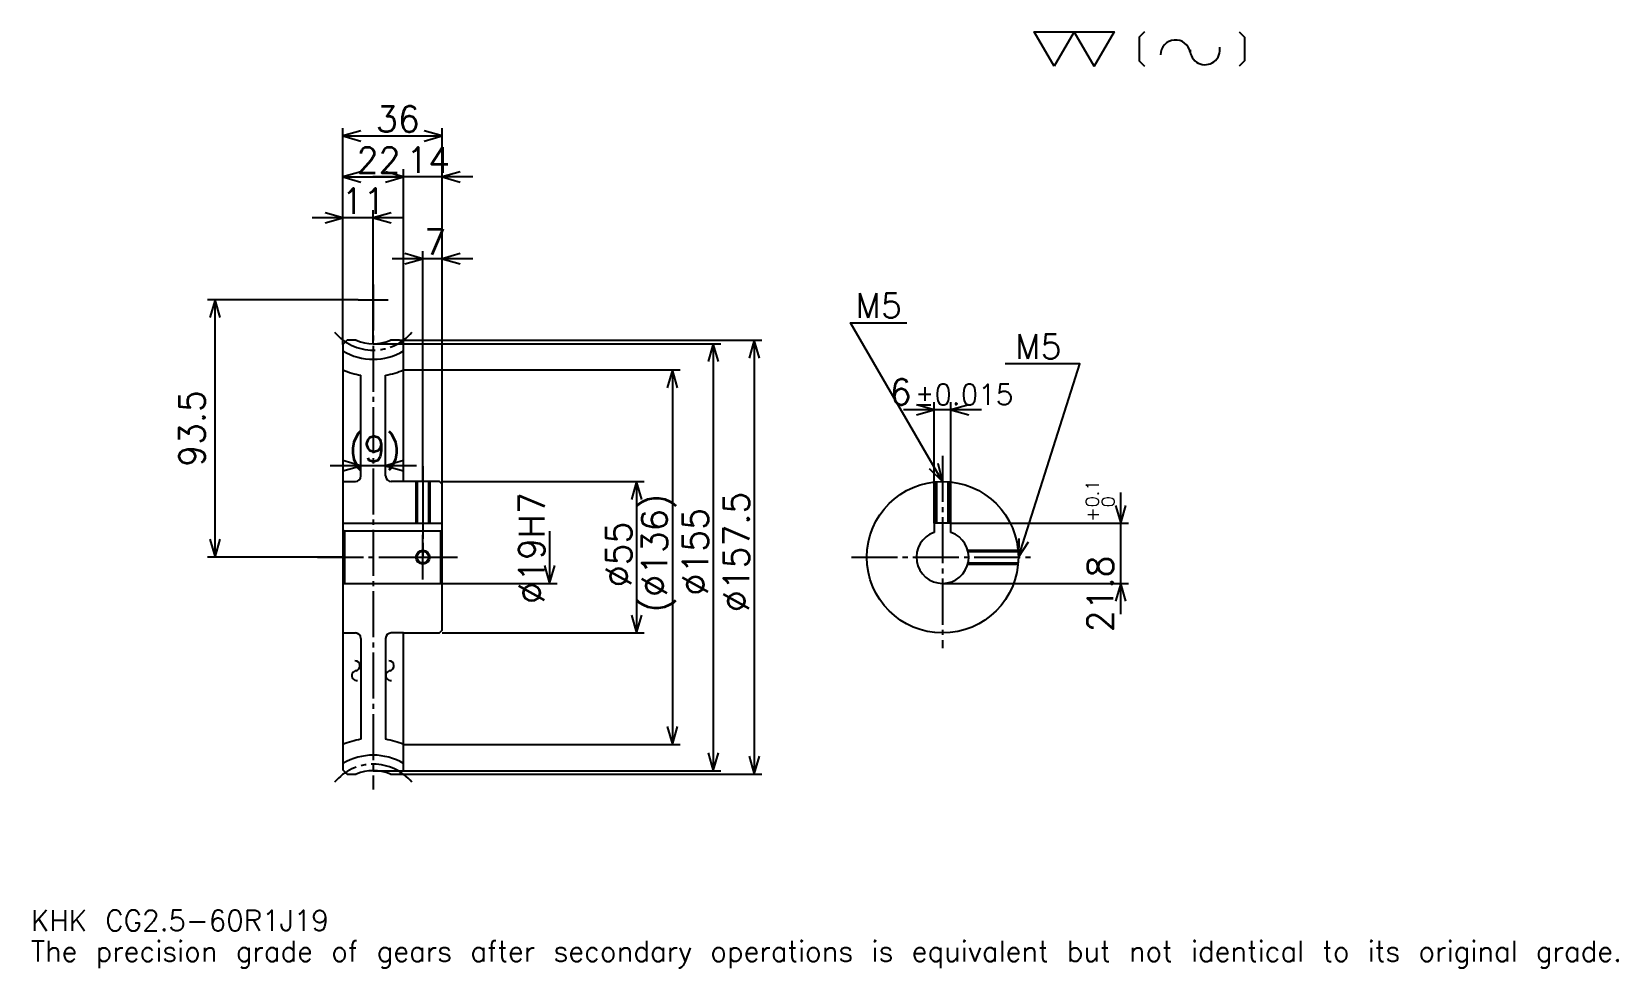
# Model space of a CAD drawing. Extents: x 19 to 595, y 7 to 347.
import ezdxf

# ---------------------------------------------------------------- set-up
doc = ezdxf.new("R2010")
doc.units = 0
doc.linetypes.add('DASHDOT', pattern=[22.285715, 16.714286, -1.857143, 1.857143, -1.857143])
doc.layers.get('0').update_dxf_attribs({"linetype": 'CONTINUOUS'})
doc.layers.add('DASHDOT', color=6, linetype='DASHDOT')
doc.styles.add('KANJI', font='TXT', dxfattribs={"bigfont": 'BIGFONT'})

msp = doc.modelspace()

# ---------------------------------------------------------------- linework, layer by layer
at = {"color": 5}
for p, q in [((131.857147, 234.803574), (131.857147, 311.767853)), ((167.857147, 234.803574), (167.857147, 311.767853)), ((131.857147, 308.982117), (167.857147, 308.982117)), ((131.857147, 294.125), (153.857147, 294.125)), ((179, 294.125), (142.714294, 294.125)), ((153.857147, 234.803574), (153.857147, 296.910706)), ((154, 279.267853), (120.714287, 279.267853)), ((131.857147, 234.803574), (131.857147, 282.053589)), ((142.857147, 249.553574), (142.857147, 282.053589)), ((160.857147, 234.803574), (160.857147, 267.196442)), ((179, 264.410706), (149.714294, 264.410706)), ((137.428574, 249.553574), (82.64286, 249.553574)), ((85.428574, 156.053574), (85.428574, 249.553574)), ((142.857147, 233.553574), (142.857147, 249.553574)), ((131.857147, 233.303574), (131.857147, 234.803574)), ((142.857147, 233.553574), (167.857147, 233.553574)), ((152.357147, 234.803574), (167.857147, 234.803574)), ((153.857147, 233.303574), (153.857147, 234.803574)), ((160.857147, 183.553574), (160.857147, 234.803574)), ((160.857147, 183.553574), (160.857147, 234.803574)), ((167.857147, 234.803574), (283.928589, 234.803574)), ((167.857147, 182.553574), (167.857147, 234.803574)), ((167.857147, 233.553574), (269.071442, 233.553574)), ((266.285706, 233.553574), (266.285706, 78.553574)), ((281.142853, 234.803574), (281.142853, 77.303574)), ((153.857147, 224.053574), (167.857147, 224.053574)), ((167.857147, 224.053574), (254.214294, 224.053574)), ((251.428574, 224.053574), (251.428574, 88.053574)), ((363.642853, 209.553574), (335.357147, 209.553574)), ((346.5, 168.353577), (346.5, 212.339294)), ((352.5, 168.353577), (352.5, 212.339294)), ((158.5, 189.267853), (127.214287, 189.267853)), ((167.857147, 183.553574), (241.214294, 183.553574)), ((238.428574, 183.553574), (238.428574, 128.553574)), ((414.142853, 135.410721), (414.142853, 179.496429)), ((352.5, 168.353577), (416.928558, 168.353577)), ((206.857147, 165.553574), (206.857147, 146.553574)), ((131.857147, 156.053574), (82.642868, 156.053574)), ((167.857147, 146.553574), (209.642853, 146.553574)), ((349.5, 146.553574), (416.928558, 146.553574)), ((167.857147, 128.553574), (241.214294, 128.553574)), ((153.857147, 88.053574), (167.857147, 88.053574)), ((167.857147, 88.053574), (254.214294, 88.053574)), ((142.857147, 78.553574), (167.857147, 78.553574)), ((152.357147, 77.303574), (167.857147, 77.303574)), ((167.857147, 78.553574), (269.071442, 78.553574)), ((167.857147, 77.303574), (283.928589, 77.303574))]:
    msp.add_line(p, q, dxfattribs=at)
at = {"color": 4}
for p, q in [((138.357147, 185.553574), (138.357147, 222.150604)), ((147.357147, 185.553574), (147.357147, 222.150604)), ((153.857147, 183.553574), (149.357147, 183.553574)), ((131.857147, 168.353577), (167.857147, 168.353577)), ((167.857147, 166.053574), (167.357147, 165.553574)), ((131.857147, 146.053574), (132.357147, 146.553574)), ((167.857147, 146.053574), (167.357147, 146.553574)), ((153.857147, 128.553574), (149.357147, 128.553574)), ((138.357147, 126.553574), (138.357147, 89.956543)), ((147.357147, 126.553574), (147.357147, 89.956543))]:
    msp.add_line(p, q, dxfattribs=at)
at = {"color": 7}
for points in [[(390, 334.285706), (382.757141, 346.839996), (411.728577, 346.839996), (404.485718, 334.285706), (397.242859, 346.839996), (390, 334.285706)], [(422.83429, 346.839996), (420.902863, 344.908569), (420.902863, 336.217133), (422.83429, 334.285706)], [(457.117126, 346.839996), (459.048584, 344.908569), (459.048584, 336.217133), (457.117126, 334.285706)]]:
    msp.add_lwpolyline(points, dxfattribs=at)
at = {"color": 5}
for points in [[(138.357147, 310.839294), (131.857147, 308.982117), (138.357147, 307.125)], [(161.357147, 307.125), (167.857147, 308.982117), (161.357147, 310.839294)], [(138.357147, 295.982147), (131.857147, 294.125), (138.357147, 292.267853)], [(147.357147, 292.267853), (153.857147, 294.125), (147.357147, 295.982147)], [(147.357147, 292.267853), (153.857147, 294.125), (147.357147, 295.982147)], [(174.357147, 295.982147), (167.857147, 294.125), (174.357147, 292.267853)], [(125.357147, 277.410706), (131.857147, 279.267853), (125.357147, 281.125)], [(149.357147, 281.125), (142.857147, 279.267853), (149.357147, 277.410706)], [(154.357147, 262.553589), (160.857147, 264.410706), (154.357147, 266.267853)], [(174.357147, 266.267853), (167.857147, 264.410706), (174.357147, 262.553589)], [(87.285721, 243.053574), (85.428574, 249.553574), (83.571434, 243.053574)], [(349.5, 183.553574), (316.071411, 241.125), (336.5, 241.125)], [(268.142883, 227.053574), (266.285706, 233.553574), (264.428589, 227.053574)], [(283, 228.303574), (281.142853, 234.803574), (279.285706, 228.303574)], [(377, 156.053574), (399.285706, 226.267853), (372.171448, 226.267853)], [(253.285706, 217.553574), (251.428574, 224.053574), (249.571442, 217.553574)], [(340, 207.696426), (346.5, 209.553574), (340, 211.410721)], [(359, 211.410721), (352.5, 209.553574), (359, 207.696426)], [(131.857147, 187.410721), (138.357147, 189.267853), (131.857147, 191.125)], [(153.857147, 191.125), (147.357147, 189.267853), (153.857147, 187.410721)], [(344.630066, 188.242157), (349.5, 183.553574), (347.842163, 190.107239)], [(240.285706, 177.053574), (238.428574, 183.553574), (236.571442, 177.053574)], [(412.285706, 174.853577), (414.142853, 168.353577), (416, 174.853577)], [(83.571434, 162.553574), (85.428574, 156.053574), (87.285721, 162.553574)], [(377.196289, 162.810822), (377, 156.053574), (380.736511, 161.687164)], [(205, 153.053574), (206.857147, 146.553574), (208.714294, 153.053574)], [(416, 140.053574), (414.142853, 146.553574), (412.285706, 140.053574)], [(236.571442, 135.053574), (238.428574, 128.553574), (240.285706, 135.053574)], [(249.571442, 94.553574), (251.428574, 88.053574), (253.285706, 94.553574)], [(264.428589, 85.053574), (266.285706, 78.553574), (268.142883, 85.053574)], [(279.285706, 83.803574), (281.142853, 77.303574), (283, 83.803574)]]:
    msp.add_lwpolyline(points, dxfattribs=at)
at = {"color": 4}
for points in [[(136.657349, 234.803574), (133.357147, 234.803574), (131.857147, 233.303574), (131.857147, 146.053574)], [(149.056946, 77.303574), (152.357147, 77.303574), (153.857147, 78.803574), (153.857147, 128.553574), (166.857147, 128.553574), (167.857147, 129.553574), (167.857147, 182.553574), (166.857147, 183.553574), (153.857147, 183.553574), (153.857147, 233.303574), (152.357147, 234.803574), (149.056946, 234.803574)], [(131.857147, 183.553574), (136.357147, 183.553574)], [(158.357147, 183.553574), (158.357147, 168.353577)], [(158.792145, 183.553574), (158.792145, 168.353577)], [(162.92215, 183.553574), (162.92215, 168.353577)], [(163.357147, 183.553574), (163.357147, 168.353577)], [(347, 168.353577), (347, 183.439697)], [(347.434998, 168.353577), (347.434998, 183.475937)], [(351.565002, 168.353577), (351.565002, 183.475937)], [(352, 168.353577), (352, 183.439697)], [(352.5, 165.067444), (352.5, 168.353577), (346.5, 168.353577), (346.5, 165.067444)], [(131.857147, 166.053574), (132.357147, 165.553574), (132.357147, 146.553574), (167.357147, 146.553574), (167.357147, 165.553574), (132.357147, 165.553574)], [(358.665161, 158.553574), (376.886108, 158.553574)], [(358.772858, 158.118576), (376.922363, 158.118576)], [(358.665161, 153.553574), (376.886108, 153.553574)], [(358.772858, 153.988571), (376.922363, 153.988571)], [(131.857147, 146.053574), (131.857147, 78.803574), (133.357147, 77.303574), (136.657349, 77.303574)], [(131.857147, 128.553574), (136.357147, 128.553574)]]:
    msp.add_lwpolyline(points, dxfattribs=at)
for centre, radius in [((349.5, 156.053574), 27.5), ((160.857147, 156.053574), 2.065)]:
    msp.add_circle(centre, radius, dxfattribs=at)
at = {"color": 7}
msp.add_circle((160.857147, 156.053574), 2.5, dxfattribs=at)
for centre, radius, start, end in [((434.06073, 338.412415), 5.432143, 10, 180), ((444.759949, 340.298981), 5.432143, 180, 10), ((136.21344, 116.617859), 1.810714, 280, 90), ((148.55629, 116.617859), 1.810714, 280, 90), ((136.842285, 113.051453), 1.810714, 90, 280), ((149.18515, 113.051453), 1.810714, 90, 280)]:
    msp.add_arc(centre, radius, start, end, dxfattribs=at)
at = {"color": 4}
for centre, radius, start, end in [((142.857147, 249.553574), 21.625, 239.424684847, 300.575315153), ((142.857147, 249.553574), 16, 247.201751877, 292.798248123), ((142.857147, 249.553574), 27.77, 246.665958139, 260.674361772), ((142.857147, 249.553574), 27.77, 279.325638228, 293.334041861), ((136.357147, 185.553574), 2, 270, 0), ((149.357147, 185.553574), 2, 180, 270), ((149.357147, 185.553574), 2, 180, 270), ((349.5, 156.053574), 9.5, 108.408480326, 71.591519674), ((136.357147, 126.553574), 2, 0, 90), ((149.357147, 126.553574), 2, 90, 180), ((149.357147, 126.553574), 2, 90, 180), ((142.857147, 62.553574), 27.77, 99.325638228, 113.334041861), ((142.857147, 62.553574), 27.77, 66.665958139, 80.674361772), ((142.857147, 62.553574), 21.625, 59.424684847, 120.575315153), ((142.857147, 62.553574), 16, 67.201751877, 112.798248123)]:
    msp.add_arc(centre, radius, start, end, dxfattribs=at)
at = {"layer": 'DASHDOT', "color": 7}
for p, q in [((142.857147, 255.125), (142.857147, 71.732147)), ((137.428574, 249.553574), (148.285721, 249.553574)), ((349.5, 192.839294), (349.5, 122.982147)), ((160.857147, 183.553574), (160.857147, 156.053574)), ((122.571434, 156.053574), (173.428574, 156.053574)), ((316.428589, 156.053574), (382.571411, 156.053574))]:
    msp.add_line(p, q, dxfattribs=at)
for points in [[(160.857147, 189.125), (160.857147, 162.78215)], [(160.857147, 147.982147), (160.857147, 164.125)], [(152.785721, 156.053574), (168.928574, 156.053574)]]:
    msp.add_lwpolyline(points, dxfattribs=at)
for centre, start, end in [((142.857147, 249.553574), 219.999996477, 320.000005527), ((142.857147, 62.553574), 39.999994473, 140.000003523)]:
    msp.add_arc(centre, 18.33, start, end, dxfattribs=at)

# ---------------------------------------------------------------- texts
at = {"color": 7, "style": 'KANJI'}
for s, height, p in [('36', 9.285714, (143.821426, 310.467834)), ('22', 9.285714, (136.821426, 295.610718)), ('14', 9.285714, (154.821426, 295.610718)), ('11', 9.285714, (131.321426, 280.753571)), ('7', 9.285714, (161.339294, 265.896423)), ('M5', 8.914286, (317.928589, 242.982147)), ('M5', 8.914286, (375.885712, 228.125)), ('6', 9.285714, (330.332458, 211.410721)), ('%%p0.015', 7.428571, (339.52417, 211.410721)), ('(9)', 9.285714, (133.803574, 190.753571)), ('KHK CG2.5-60R1J19', 7.428571, (18.571428, 20.428572)), ('The precision grade of gears after secondary operations is equivalent but not identical to its original grade.', 7.428571, (18.571428, 9.285714))]:
    msp.add_text(s, height=height, dxfattribs=at).set_placement(p)
for s, height, p in [('93.5', 9.285714, (81.714294, 188.875)), ('%%c157.5', 9.285714, (279.285706, 136.089294)), ('0.1', 4.642857, (406.157135, 174.188919)), ('%%c19H7', 9.285714, (205, 139.107147)), ('(%%c136)', 9.285714, (249.571442, 136.089294)), ('%%c155', 9.285714, (264.428589, 142.125)), ('+', 4.642857, (406.157135, 168.988922)), ('0', 4.642857, (411.914276, 174.188919)), ('%%c55', 9.285714, (236.571442, 145.142853)), ('21.8', 9.285714, (411.357147, 128.796677))]:
    msp.add_text(s, height=height, rotation=90, dxfattribs=at).set_placement(p)

doc.saveas('drawing.dxf')
